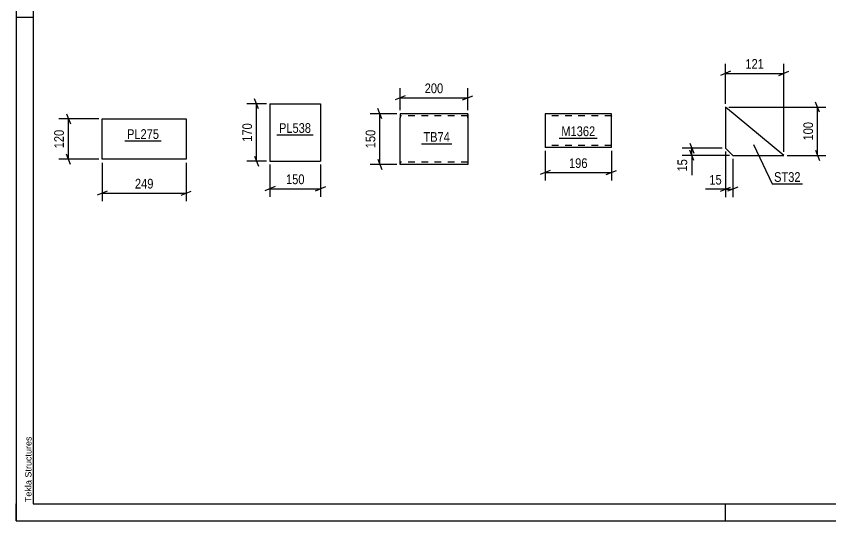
# Model space of a CAD drawing. Header units: millimetres. Extents: x 0 to 1775, y 0 to 560.
# Drawn here: x 0 to 241.2, y 0 to 149.3 of the extents above; entities that cross this region are included whole.
import ezdxf

# ---------------------------------------------------------------- set-up
doc = ezdxf.new("R2010")
doc.units = ezdxf.units.MM
doc.linetypes.add('DXK_LINE_DOT2', pattern=[3.9198, 1.9599, -1.9599])
doc.styles.add('Arial', font='ARIAL.TTF', dxfattribs={"height": 0.2})
doc.styles.add('Arial Narrow', font='ARIALN.TTF', dxfattribs={"height": 0.2})

# ---------------------------------------------------------------- blocks, each defined once
blk = doc.blocks.new('Unknown-814185252-1135')
at = {"color": 5, "linetype": 'Continuous'}
for p, q in [((0, 297), (0, 0)), ((5, 292), (5, 5)), ((5, 149), (0, 149)), ((0, 0), (0, 5)), ((5, 5), (415, 5)), ((210, 0), (210, 5)), ((0, 0), (420, 0))]:
    blk.add_line(p, q, dxfattribs=at)
at = {"color": 174, "linetype": 'Continuous', "style": 'Arial'}
blk.add_text('Tekla Structures', height=1.9102, rotation=90, dxfattribs=at).set_placement((4.5, 5.5))
blk = doc.blocks.new('Part-814185252-7111 - 7107')
at = {"color": 2, "linetype": 'Continuous'}
for p, q in [((25.44, 107.01), (25.44, 119.01)), ((25.44, 119.01), (50.32, 119.01)), ((50.32, 119.01), (50.32, 107.01)), ((50.32, 107.01), (25.44, 107.01))]:
    blk.add_line(p, q, dxfattribs=at)
blk = doc.blocks.new('Part-814185252-6084 - 6080')
at = {"color": 2, "linetype": 'Continuous'}
for p, q in [((75.13, 123.44), (75.13, 106.44)), ((75.13, 123.44), (90.13, 123.44)), ((90.13, 123.44), (90.13, 106.44)), ((75.13, 106.44), (90.13, 106.44))]:
    blk.add_line(p, q, dxfattribs=at)
blk = doc.blocks.new('Part-814185252-6116 - 6112')
at = {"color": 2, "linetype": 'Continuous'}
for p, q in [((113.69, 120.51), (113.69, 119.31)), ((133.69, 120.51), (113.69, 120.51)), ((113.69, 106.25), (113.69, 119.31)), ((133.69, 120.42), (133.69, 120.51)), ((133.69, 120.42), (133.69, 119.31)), ((133.69, 119.31), (133.69, 105.51)), ((113.69, 105.6), (113.69, 106.25)), ((113.69, 105.51), (113.69, 105.6)), ((133.69, 105.51), (113.69, 105.51))]:
    blk.add_line(p, q, dxfattribs=at)
at = {"color": 7, "linetype": 'DXK_LINE_DOT2'}
for p, q in [((133.69, 119.91), (113.69, 119.91)), ((133.69, 119.31), (133.69, 120.16)), ((113.69, 106.71), (113.69, 106.71)), ((113.69, 106.71), (113.69, 106.71)), ((113.69, 106.25), (113.69, 105.86)), ((113.69, 106.11), (113.69, 106.16)), ((133.69, 106.71), (133.69, 106.71)), ((133.69, 106.71), (133.69, 106.71)), ((133.69, 106.11), (133.69, 106.16)), ((133.69, 106.11), (113.69, 106.11))]:
    blk.add_line(p, q, dxfattribs=at)
blk = doc.blocks.new('Part-814185252-6292 - 6286')
at = {"color": 2, "linetype": 'Continuous'}
for p, q in [((227.3, 108.17), (210.03, 122.46)), ((210.03, 122.46), (210.03, 110.31)), ((210.03, 110.31), (212.17, 108.17)), ((212.17, 108.17), (227.3, 108.17))]:
    blk.add_line(p, q, dxfattribs=at)
blk = doc.blocks.new('Part-814185252-7087 - 7083')
at = {"color": 2, "linetype": 'Continuous'}
for p, q in [((176.24, 120.47), (156.63, 120.47)), ((156.63, 120.47), (156.63, 110.47)), ((176.24, 110.47), (176.24, 120.47)), ((176.24, 110.47), (156.63, 110.47))]:
    blk.add_line(p, q, dxfattribs=at)
at = {"color": 7, "linetype": 'DXK_LINE_DOT2'}
for p, q in [((176.24, 119.87), (156.63, 119.87)), ((176.24, 119.83), (176.24, 119.87)), ((176.24, 119.87), (176.24, 119.83)), ((176.24, 119.73), (176.24, 119.83)), ((176.24, 119.83), (176.24, 119.73)), ((156.63, 111.07), (156.63, 111.12)), ((176.24, 111.07), (156.63, 111.07))]:
    blk.add_line(p, q, dxfattribs=at)
blk = doc.blocks.new('StraightDimension-814185252-7113 - 7107')
at = {"color": 7, "linetype": 'Continuous'}
for p, q in [((25.44, 106.01), (25.44, 94.61)), ((50.32, 106.01), (50.32, 94.61)), ((26.94, 97.61), (23.94, 96.41)), ((25.44, 97.01), (50.32, 97.01)), ((48.82, 96.41), (51.82, 97.61))]:
    blk.add_line(p, q, dxfattribs=at)
at = {"color": 0}
blk.add_wipeout([(41.22, 97.76), (41.22, 101.96), (34.54, 101.96), (34.54, 97.76)], dxfattribs=at)
at = {"color": 3, "style": 'Arial Narrow'}
blk.add_text('249', height=2.863, dxfattribs=at).set_placement((35.14, 98.36))
blk = doc.blocks.new('StraightDimension-814185252-7124 - 7107')
at = {"color": 7, "linetype": 'Continuous'}
for p, q in [((24.44, 119.01), (12.59, 119.01)), ((14.84, 120.51), (16.04, 117.51)), ((15.44, 107.01), (15.44, 119.01)), ((24.44, 107.01), (12.59, 107.01)), ((16.04, 105.51), (14.84, 108.51))]:
    blk.add_line(p, q, dxfattribs=at)
at = {"color": 0}
blk.add_wipeout([(14.69, 116.35), (10.49, 116.35), (10.49, 109.67), (14.69, 109.67)], dxfattribs=at)
at = {"color": 3, "style": 'Arial Narrow'}
blk.add_text('120', height=2.863, rotation=90.0002, dxfattribs=at).set_placement((14.09, 110.27))
blk = doc.blocks.new('StraightDimension-814185252-6086 - 6080')
at = {"color": 7, "linetype": 'Continuous'}
for p, q in [((75.13, 105.44), (75.13, 95.91)), ((90.13, 105.44), (90.13, 95.91)), ((76.63, 98.91), (73.63, 97.71)), ((88.63, 97.71), (91.63, 98.91)), ((75.13, 98.31), (90.13, 98.31))]:
    blk.add_line(p, q, dxfattribs=at)
at = {"color": 0}
blk.add_wipeout([(85.97, 99.06), (85.97, 103.26), (79.28, 103.26), (79.28, 99.06)], dxfattribs=at)
at = {"color": 3, "style": 'Arial Narrow'}
blk.add_text('150', height=2.863, dxfattribs=at).set_placement((79.88, 99.66))
blk = doc.blocks.new('StraightDimension-814185252-6097 - 6080')
at = {"color": 7, "linetype": 'Continuous'}
for p, q in [((74.13, 123.44), (68.31, 123.44)), ((71.76, 121.94), (70.56, 124.94)), ((71.16, 106.44), (71.16, 123.44)), ((74.13, 106.44), (68.31, 106.44)), ((70.56, 107.94), (71.76, 104.94))]:
    blk.add_line(p, q, dxfattribs=at)
at = {"color": 0}
blk.add_wipeout([(70.41, 118.29), (66.21, 118.29), (66.21, 111.6), (70.41, 111.6)], dxfattribs=at)
at = {"color": 3, "style": 'Arial Narrow'}
blk.add_text('170', height=2.863, rotation=90.0002, dxfattribs=at).set_placement((69.81, 112.2))
blk = doc.blocks.new('StraightDimension-814185252-6130 - 6112')
at = {"color": 7, "linetype": 'Continuous'}
for p, q in [((113.69, 121.51), (113.69, 128.09)), ((133.69, 121.51), (133.69, 128.09)), ((115.19, 125.84), (112.19, 124.64)), ((132.19, 124.64), (135.19, 125.84)), ((113.69, 125.24), (133.69, 125.24))]:
    blk.add_line(p, q, dxfattribs=at)
at = {"color": 0}
blk.add_wipeout([(127.04, 125.99), (127.04, 130.19), (120.35, 130.19), (120.35, 125.99)], dxfattribs=at)
at = {"color": 3, "style": 'Arial Narrow'}
blk.add_text('200', height=2.863, dxfattribs=at).set_placement((120.95, 126.59))
blk = doc.blocks.new('StraightDimension-814185252-6119 - 6112')
at = {"color": 7, "linetype": 'Continuous'}
for p, q in [((108.28, 119.01), (107.08, 122.01)), ((112.69, 120.51), (104.83, 120.51)), ((107.68, 105.51), (107.68, 120.51)), ((107.08, 107.01), (108.28, 104.01)), ((112.69, 105.51), (104.83, 105.51))]:
    blk.add_line(p, q, dxfattribs=at)
at = {"color": 0}
blk.add_wipeout([(106.93, 116.35), (102.73, 116.35), (102.73, 109.67), (106.93, 109.67)], dxfattribs=at)
at = {"color": 3, "style": 'Arial Narrow'}
blk.add_text('150', height=2.863, rotation=90.0002, dxfattribs=at).set_placement((106.33, 110.27))
blk = doc.blocks.new('StraightDimension-814185252-6328 - 6286')
at = {"color": 7, "linetype": 'Continuous'}
for p, q in [((210.03, 109.31), (210.03, 95.77)), ((212.17, 107.17), (212.17, 95.77)), ((208.53, 97.57), (211.53, 98.77)), ((210.03, 98.17), (212.17, 98.17)), ((213.67, 98.77), (210.67, 97.57))]:
    blk.add_line(p, q, dxfattribs=at)
at = {"color": 0}
blk.add_wipeout([(209.51, 98.92), (209.51, 103.12), (204.65, 103.12), (204.65, 98.92)], dxfattribs=at)
at = {"color": 7, "linetype": 'Continuous'}
blk.add_line((210.03, 98.17), (204.13, 98.17), dxfattribs=at)
blk.add_line((210.03, 98.17), (204.13, 98.17), dxfattribs=at)
at = {"color": 3, "style": 'Arial Narrow'}
blk.add_text('15', height=2.863, dxfattribs=at).set_placement((205.25, 99.52))
blk = doc.blocks.new('StraightDimension-814185252-6318 - 6286')
at = {"color": 7, "linetype": 'Continuous'}
for p, q in [((210.03, 123.46), (210.03, 135.31)), ((227.3, 109.17), (227.3, 135.31)), ((211.53, 133.06), (208.53, 131.86)), ((225.8, 131.86), (228.8, 133.06)), ((210.03, 132.46), (227.3, 132.46))]:
    blk.add_line(p, q, dxfattribs=at)
at = {"color": 0}
blk.add_wipeout([(222.01, 133.21), (222.01, 137.41), (215.32, 137.41), (215.32, 133.21)], dxfattribs=at)
at = {"color": 3, "style": 'Arial Narrow'}
blk.add_text('121', height=2.863, dxfattribs=at).set_placement((215.92, 133.81))
blk = doc.blocks.new('StraightDimension-814185252-6294 - 6286')
at = {"color": 7, "linetype": 'Continuous'}
for p, q in [((237.9, 120.96), (236.7, 123.96)), ((211.03, 122.46), (239.7, 122.46)), ((237.3, 108.17), (237.3, 122.46)), ((236.7, 109.67), (237.9, 106.67)), ((228.3, 108.17), (239.7, 108.17))]:
    blk.add_line(p, q, dxfattribs=at)
at = {"color": 0}
blk.add_wipeout([(236.55, 118.66), (232.35, 118.66), (232.35, 111.97), (236.55, 111.97)], dxfattribs=at)
at = {"color": 3, "style": 'Arial Narrow'}
blk.add_text('100', height=2.863, rotation=90.0002, dxfattribs=at).set_placement((235.95, 112.57))
blk = doc.blocks.new('StraightDimension-814185252-6306 - 6286')
at = {"color": 7, "linetype": 'Continuous'}
for p, q in [((199.43, 111.81), (200.63, 108.81)), ((209.03, 110.31), (197.18, 110.31)), ((200.63, 106.67), (199.43, 109.67)), ((200.03, 108.17), (200.03, 110.31)), ((211.17, 108.17), (197.18, 108.17))]:
    blk.add_line(p, q, dxfattribs=at)
at = {"color": 0}
blk.add_wipeout([(199.28, 107.65), (195.08, 107.65), (195.08, 102.79), (199.28, 102.79)], dxfattribs=at)
at = {"color": 7, "linetype": 'Continuous'}
blk.add_line((200.03, 108.17), (200.03, 102.27), dxfattribs=at)
blk.add_line((200.03, 108.17), (200.03, 102.27), dxfattribs=at)
at = {"color": 3, "style": 'Arial Narrow'}
blk.add_text('15', height=2.863, rotation=90.0002, dxfattribs=at).set_placement((198.68, 103.39))
blk = doc.blocks.new('StraightDimension-814185252-7092 - 7083')
at = {"color": 7, "linetype": 'Continuous'}
for p, q in [((156.63, 109.47), (156.63, 100.69)), ((176.24, 109.47), (176.24, 100.69)), ((158.13, 103.69), (155.13, 102.49)), ((156.63, 103.09), (176.24, 103.09)), ((174.74, 102.49), (177.74, 103.69))]:
    blk.add_line(p, q, dxfattribs=at)
at = {"color": 0}
blk.add_wipeout([(169.77, 103.84), (169.77, 108.04), (163.09, 108.04), (163.09, 103.84)], dxfattribs=at)
at = {"color": 3, "style": 'Arial Narrow'}
blk.add_text('196', height=2.863, dxfattribs=at).set_placement((163.69, 104.44))
blk = doc.blocks.new('Mark-814185252-7109 - 7107')
at = {"color": 0}
blk.add_wipeout([(42.28, 113.04), (42.28, 116.04), (32.78, 116.04), (32.78, 113.04)], dxfattribs=at)
blk.add_wipeout([(42.28, 113.04), (42.28, 116.04), (32.78, 116.04), (32.78, 113.04)], dxfattribs=at)
at = {"color": 30, "linetype": 'Continuous'}
blk.add_line((32.18, 112.44), (42.88, 112.44), dxfattribs=at)
at = {"color": 3, "style": 'Arial Narrow'}
blk.add_text('PL275', height=2.863, dxfattribs=at).set_placement((32.78, 113.04))
blk = doc.blocks.new('Mark-814185252-6082 - 6080')
at = {"color": 0}
blk.add_wipeout([(87.29, 114.84), (87.29, 117.84), (77.79, 117.84), (77.79, 114.84)], dxfattribs=at)
blk.add_wipeout([(87.29, 114.84), (87.29, 117.84), (77.79, 117.84), (77.79, 114.84)], dxfattribs=at)
at = {"color": 30, "linetype": 'Continuous'}
blk.add_line((77.19, 114.24), (87.89, 114.24), dxfattribs=at)
at = {"color": 3, "style": 'Arial Narrow'}
blk.add_text('PL538', height=2.863, dxfattribs=at).set_placement((77.79, 114.84))
blk = doc.blocks.new('Mark-814185252-6114 - 6112')
at = {"color": 0}
blk.add_wipeout([(128.41, 112.19), (128.41, 115.19), (120.56, 115.19), (120.56, 112.19)], dxfattribs=at)
blk.add_wipeout([(128.41, 112.19), (128.41, 115.19), (120.56, 115.19), (120.56, 112.19)], dxfattribs=at)
at = {"color": 30, "linetype": 'Continuous'}
blk.add_line((119.96, 111.59), (129.01, 111.59), dxfattribs=at)
at = {"color": 3, "style": 'Arial Narrow'}
blk.add_text('TB74', height=2.863, dxfattribs=at).set_placement((120.56, 112.19))
blk = doc.blocks.new('Mark-814185252-6288 - 6286')
at = {"color": 0}
blk.add_wipeout([(232.26, 100.33), (232.26, 103.33), (224.41, 103.33), (224.41, 100.33)], dxfattribs=at)
blk.add_wipeout([(232.26, 100.33), (232.26, 103.33), (224.41, 103.33), (224.41, 100.33)], dxfattribs=at)
at = {"color": 30, "linetype": 'Continuous'}
for p, q in [((218.28, 111.4), (223.81, 99.73)), ((223.81, 99.73), (232.86, 99.73))]:
    blk.add_line(p, q, dxfattribs=at)
at = {"color": 3, "style": 'Arial Narrow'}
blk.add_text('ST32', height=2.863, dxfattribs=at).set_placement((224.41, 100.33))
blk = doc.blocks.new('Mark-814185252-7085 - 7083')
at = {"color": 0}
blk.add_wipeout([(171.46, 113.88), (171.46, 116.88), (161.41, 116.88), (161.41, 113.88)], dxfattribs=at)
blk.add_wipeout([(171.46, 113.88), (171.46, 116.88), (161.41, 116.88), (161.41, 113.88)], dxfattribs=at)
at = {"color": 30, "linetype": 'Continuous'}
blk.add_line((160.81, 113.28), (172.06, 113.28), dxfattribs=at)
at = {"color": 3, "style": 'Arial Narrow'}
blk.add_text('M1362', height=2.863, dxfattribs=at).set_placement((161.41, 113.88))

msp = doc.modelspace()

# ---------------------------------------------------------------- block references
for name in ['Unknown-814185252-1135', 'Part-814185252-6084 - 6080', 'Part-814185252-6292 - 6286', 'Part-814185252-7111 - 7107', 'Part-814185252-6116 - 6112', 'Part-814185252-7087 - 7083']:
    msp.add_blockref(name, (0, 0))

# ---------------------------------------------------------------- next in the draw order: block references
for name in ['StraightDimension-814185252-6130 - 6112', 'Mark-814185252-7109 - 7107', 'Mark-814185252-6082 - 6080', 'Mark-814185252-7085 - 7083', 'Mark-814185252-6114 - 6112', 'StraightDimension-814185252-7092 - 7083', 'StraightDimension-814185252-6328 - 6286', 'StraightDimension-814185252-7113 - 7107', 'StraightDimension-814185252-6086 - 6080']:
    msp.add_blockref(name, (0, 0))

# ---------------------------------------------------------------- next in the draw order: block references
for name in ['StraightDimension-814185252-6318 - 6286', 'StraightDimension-814185252-6097 - 6080', 'StraightDimension-814185252-6119 - 6112', 'StraightDimension-814185252-7124 - 7107']:
    msp.add_blockref(name, (0, 0))

# ---------------------------------------------------------------- next in the draw order: block references
msp.add_blockref('StraightDimension-814185252-6294 - 6286', (0, 0))

# ---------------------------------------------------------------- next in the draw order: block references
for name in ['StraightDimension-814185252-6306 - 6286', 'Mark-814185252-6288 - 6286']:
    msp.add_blockref(name, (0, 0))

doc.saveas('drawing.dxf')
